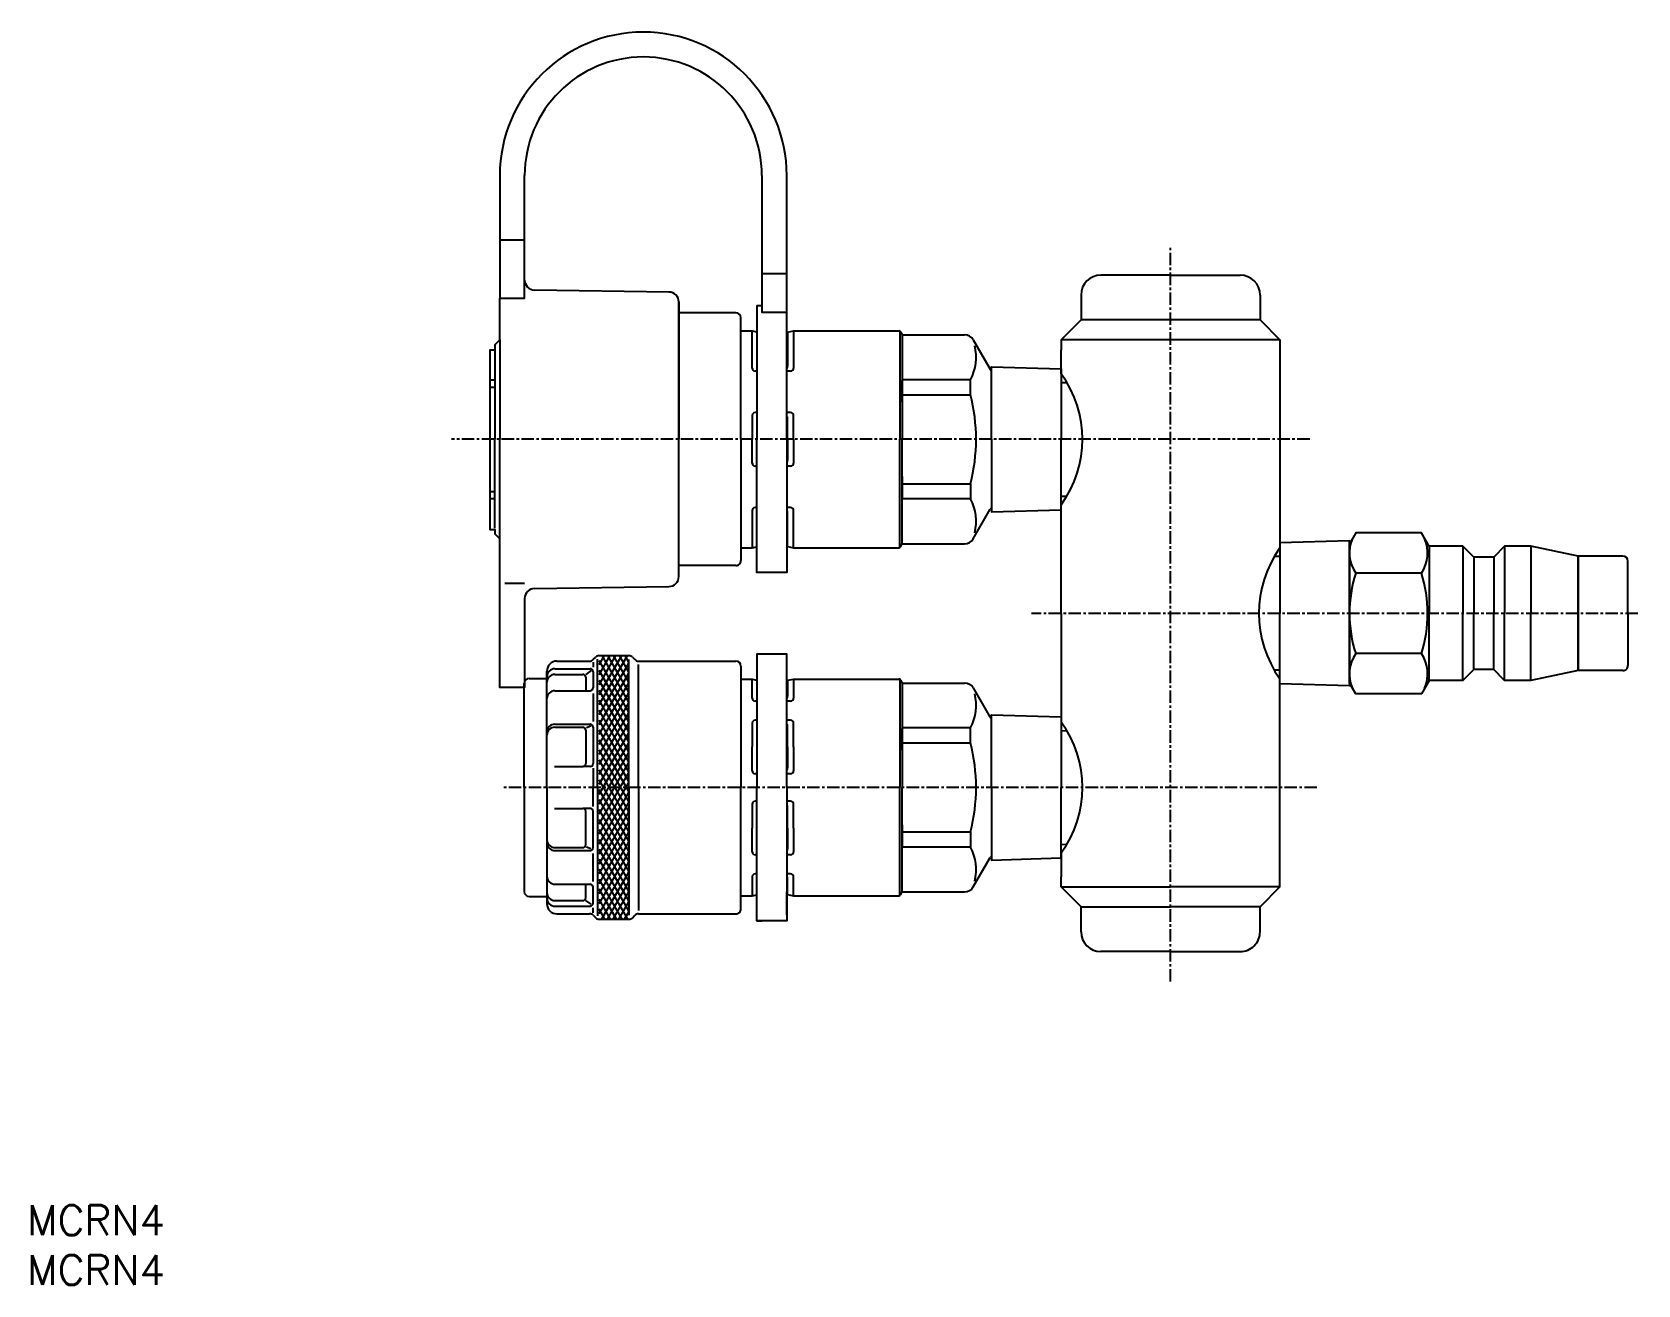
# Model space of a CAD drawing. Extents: x 1 to 162, y 0 to 126.
import ezdxf

# ---------------------------------------------------------------- set-up
doc = ezdxf.new("R2010")
doc.units = 0
doc.linetypes.add('CENTER', pattern=[2, 1.25, -0.25, 0.25, -0.25])
doc.layers.get('0').update_dxf_attribs({"linetype": 'CONTINUOUS'})
doc.layers.add('CENTER', color=1, linetype='CENTER')
doc.styles.get("Standard").update_dxf_attribs({"font": 'txt.shx'})

# ---------------------------------------------------------------- blocks, each defined once
blk = doc.blocks.new('*U6')
at = {"color": 7, "linetype": 'CONTINUOUS'}
blk.add_text('MCRN4', height=3, dxfattribs=at).set_placement((0, 0))
blk = doc.blocks.new('*U7')
at = {"color": 7, "linetype": 'CONTINUOUS'}
blk.add_text('MCRN4', height=3, dxfattribs=at).set_placement((0, 5))

msp = doc.modelspace()

# ---------------------------------------------------------------- linework, layer by layer
at = {"color": 7, "linetype": 'CONTINUOUS'}
for p, q in [((50.041934, 101), (50.041934, 111.5)), ((73.895114, 101.65), (76.395114, 101.65)), ((114.99, 101.500028), (107.99, 101.500028)), ((114.99, 101.500028), (121.99, 101.500028)), ((64.54194, 99.8), (51.041934, 100)), ((65.541934, 98.8), (65.541571, 98.8)), ((71.281622, 97.7), (65.541598, 97.7)), ((71.781622, 85), (71.781622, 97.2)), ((76.395114, 85), (76.395114, 98.399945)), ((123.99, 97.000028), (105.99, 97.000028)), ((72.914729, 92.161445), (72.914729, 95.9)), ((76.481716, 95.772616), (76.481716, 92.361445)), ((77.087934, 95.9), (77.087934, 92.161445)), ((87.769059, 95.8633), (87.769059, 85)), ((88, 95.5), (88, 85)), ((88, 95.5), (88, 85)), ((88, 95.5), (88, 85)), ((47.041934, 93.948906), (47.041934, 85)), ((47.541934, 95), (47.541934, 85)), ((95.150717, 95), (96.861043, 92.037629)), ((125.99, 95.000028), (103.99, 95.000028)), ((103.99, 91.5785), (103.99, 94.000056)), ((46.541934, 90.966328), (47.041934, 90.966328)), ((73.395114, 91.861445), (73.214729, 91.861445)), ((76.787934, 91.861445), (76.395114, 91.861445)), ((88, 88.75), (88, 90.919229)), ((88, 88.75), (88, 90.919229)), ((103.99, 90.7225), (104.563618, 90.704574)), ((46.541934, 90.23483), (47.041934, 90.23483)), ((72.914729, 87.392372), (72.914729, 85)), ((73.395114, 87.692372), (73.214729, 87.692372)), ((76.787934, 87.692372), (76.395114, 87.692372)), ((77.087934, 85), (77.087934, 87.392372)), ((76.481716, 85), (76.481716, 87.092372)), ((47.041934, 76.051094), (47.041934, 85)), ((47.541934, 75), (47.541934, 85)), ((65.541584, 71.199987), (65.541762, 85)), ((71.781622, 85), (71.781622, 72.8)), ((72.914729, 82.607628), (72.914729, 85)), ((72.914729, 82.607628), (72.914729, 85)), ((76.481716, 85), (76.481716, 82.907628)), ((77.087934, 85), (77.087934, 82.607628)), ((77.087934, 85), (77.087934, 82.607628)), ((87.769059, 74.136701), (87.769059, 85)), ((88, 74.5), (88, 85)), ((88, 74.5), (88, 85)), ((88, 74.5), (88, 85)), ((73.395114, 82.307628), (73.214729, 82.307628)), ((73.395114, 82.307628), (73.214729, 82.307628)), ((76.787934, 82.307628), (76.395114, 82.307628)), ((76.787934, 82.307628), (76.395114, 82.307628)), ((88, 81.25), (88, 79.080772)), ((88, 81.25), (88, 79.080772)), ((46.541934, 79.765171), (47.041934, 79.765171)), ((103.99, 79.2775), (104.563618, 79.295427)), ((46.541934, 79.033673), (47.041934, 79.033673)), ((46.541934, 79.033673), (47.041934, 79.033673)), ((72.914729, 77.838557), (72.914729, 74.1)), ((73.395114, 78.138557), (73.214729, 78.138557)), ((76.787934, 78.138557), (76.395114, 78.138557)), ((76.481716, 74.227384), (76.481716, 77.638557)), ((77.087934, 74.1), (77.087934, 77.838557)), ((95.150717, 75), (96.861043, 77.962372)), ((103.99, 67.500028), (103.99, 78.4215)), ((47.541934, 75), (47.041934, 75.5)), ((47.541934, 75), (47.041934, 75.5)), ((132.98, 74.296976), (132.98, 67.500028)), ((125.99, 73.222528), (125.416381, 73.204601)), ((140.98, 74.250028), (140.98, 67.500028)), ((144.38, 74.250028), (144.38, 67.500028)), ((145.48, 73.150028), (145.48, 67.500028)), ((147.48, 73.150028), (147.48, 67.500028)), ((148.58, 74.250028), (148.58, 67.500028)), ((151.215376, 74.250028), (151.215376, 67.500028)), ((160.98, 67.500028), (160.98, 72.750028)), ((71.281622, 72.3), (65.541926, 72.3)), ((140.210447, 71.54148), (133.605214, 71.54148)), ((48.041934, 70.5434), (50.041934, 70.5434)), ((48.041934, 70.5434), (50.041934, 70.5434)), ((51.041934, 70), (64.541584, 70.2)), ((103.99, 67.500028), (103.99, 56.578556)), ((132.98, 60.70308), (132.98, 67.500028)), ((140.98, 60.750028), (140.98, 67.500028)), ((144.38, 60.750028), (144.38, 67.500028)), ((145.48, 61.850028), (145.48, 67.500028)), ((147.48, 61.850028), (147.48, 67.500028)), ((148.58, 60.750028), (148.58, 67.500028)), ((151.215376, 60.750028), (151.215376, 67.500028)), ((160.98, 67.500028), (160.98, 62.250028)), ((56.928069, 62.846447), (57.185176, 63.103554)), ((56.928069, 62.846447), (57.185176, 63.103554)), ((57.535432, 58.327462), (60.378512, 63.25182)), ((57.536224, 59.328833), (59.800959, 63.251469)), ((57.537016, 60.330205), (59.223407, 63.251119)), ((57.537808, 61.331577), (58.645854, 63.250768)), ((57.5386, 62.332949), (58.068301, 63.250417)), ((57.538729, 63.25), (60.524515, 63.25)), ((57.538729, 63.25), (60.524515, 63.25)), ((60.523289, 58.585322), (57.829978, 63.250273)), ((60.523348, 59.585219), (58.407126, 63.250623)), ((60.523407, 60.585116), (58.984274, 63.250973)), ((60.523466, 61.585014), (59.561422, 63.251324)), ((60.523526, 62.584911), (60.13857, 63.251674)), ((60.878069, 63.103554), (61.135176, 62.846447)), ((60.878069, 63.103554), (61.135176, 62.846447)), ((140.210447, 63.458576), (133.605214, 63.458576)), ((52.281622, 50), (52.281622, 61.7)), ((52.281622, 50), (52.281622, 61.7)), ((53.081622, 61.934097), (56.628069, 61.934097)), ((53.081622, 61.934097), (56.628069, 61.934097)), ((53.081622, 61.370281), (55.881622, 61.370281)), ((53.081622, 61.370281), (55.881622, 61.370281)), ((53.281622, 62.7), (56.574515, 62.7)), ((53.281622, 62.7), (56.574515, 62.7)), ((56.741363, 61.742829), (56.181622, 61.370281)), ((56.741363, 61.742829), (56.181622, 61.370281)), ((56.928069, 62.604402), (56.928069, 62.085411)), ((56.928069, 62.604402), (56.928069, 62.085411)), ((56.928069, 61.634097), (56.928069, 60.998523)), ((56.928069, 61.634097), (56.928069, 60.998523)), ((57.35168, 50), (57.35168, 62.897335)), ((57.35168, 50), (57.35168, 62.897335)), ((57.533848, 56.324718), (60.523462, 61.50288)), ((57.53464, 57.32609), (60.523521, 62.502983)), ((60.52317, 56.585527), (57.538144, 61.755744)), ((60.523229, 57.585424), (57.538934, 62.754376)), ((60.524515, 50), (60.524515, 62.853326)), ((60.524515, 50), (60.524515, 62.853326)), ((61.488729, 62.7), (71.281622, 62.7)), ((61.488729, 62.7), (71.281622, 62.7)), ((61.488729, 50), (61.488729, 62.357233)), ((61.488729, 50), (61.488729, 62.357233)), ((71.781622, 62.2), (71.781622, 50)), ((71.781622, 62.2), (71.781622, 50)), ((125.99, 61.777528), (125.416381, 61.795454)), ((50, 50), (50, 60.45)), ((50, 50), (50, 60.45)), ((50.5, 60.95), (52.281622, 60.95)), ((50.5, 60.95), (52.281622, 60.95)), ((52.281622, 50), (52.281622, 61)), ((52.281622, 50), (52.281622, 61)), ((52.281622, 50), (52.281622, 61)), ((52.281622, 50), (52.281622, 61)), ((56.181622, 61.070281), (56.181622, 59.728765)), ((56.181622, 61.070281), (56.181622, 59.728765)), ((56.928069, 60.998523), (56.928069, 60.028765)), ((56.928069, 60.998523), (56.928069, 60.028765)), ((57.533056, 55.323346), (60.523402, 60.502777)), ((60.523051, 54.585733), (57.536564, 59.75848)), ((60.523111, 55.58563), (57.537354, 60.757112)), ((72.914729, 58.982066), (72.914729, 60.9)), ((72.914729, 58.982066), (72.914729, 60.9)), ((76.481716, 60.772616), (76.481716, 59.182066)), ((76.481716, 60.772616), (76.481716, 59.182066)), ((77.087934, 60.9), (77.087934, 58.982066)), ((77.087934, 60.9), (77.087934, 58.982066)), ((87.769059, 60.863355), (87.769059, 50.000056)), ((88, 60.500056), (88, 50.000056)), ((88, 60.500056), (88, 50.000056)), ((88, 60.500056), (88, 50.000056)), ((95.150717, 60.000056), (96.861043, 57.037684)), ((125.99, 50), (125.99, 60.921528)), ((53.081622, 59.728765), (56.628069, 59.728765)), ((53.081622, 59.728765), (56.628069, 59.728765)), ((56.928069, 59.444666), (56.928069, 56.636012)), ((56.928069, 59.444666), (56.928069, 56.636012)), ((57.531472, 53.320603), (60.523284, 58.502572)), ((57.532264, 54.321974), (60.523343, 59.502675)), ((60.522992, 53.585835), (57.535774, 58.759848)), ((73.395114, 58.682066), (73.214729, 58.682066)), ((73.395114, 58.682066), (73.214729, 58.682066)), ((76.787934, 58.682066), (76.395114, 58.682066)), ((76.787934, 58.682066), (76.395114, 58.682066)), ((57.53068, 52.319231), (60.523224, 57.502469)), ((60.522873, 51.586041), (57.534195, 56.762584)), ((60.522933, 52.585938), (57.534985, 57.761216)), ((73.395114, 56.767853), (73.214729, 56.767853)), ((73.395114, 56.767853), (73.214729, 56.767853)), ((76.787934, 56.767853), (76.395114, 56.767853)), ((76.787934, 56.767853), (76.395114, 56.767853)), ((53.081622, 56.35), (56.628069, 56.35)), ((53.081622, 56.35), (56.628069, 56.35)), ((53.081622, 56.05), (55.881622, 56.05)), ((53.081622, 56.05), (55.881622, 56.05)), ((56.181622, 55.75), (56.181622, 52.401143)), ((56.181622, 55.75), (56.181622, 52.401143)), ((56.700664, 56.164544), (56.267709, 55.993166)), ((56.700664, 56.164544), (56.267709, 55.993166)), ((56.928069, 56.05), (56.928069, 52.401143)), ((56.928069, 56.05), (56.928069, 52.401143)), ((57.529096, 50.316487), (60.523106, 55.502264)), ((57.529888, 51.317859), (60.523165, 56.502366)), ((60.522814, 50.586143), (57.533405, 55.763952)), ((72.914729, 56.467853), (72.914729, 54.075481)), ((72.914729, 56.467853), (72.914729, 54.075481)), ((76.481716, 54.075481), (76.481716, 56.167853)), ((76.481716, 54.075481), (76.481716, 56.167853)), ((77.087934, 54.075481), (77.087934, 56.467853)), ((77.087934, 54.075481), (77.087934, 56.467853)), ((88, 53.750056), (88, 55.919284)), ((88, 53.750056), (88, 55.919284)), ((103.99, 55.7225), (104.563618, 55.704574)), ((57.527512, 48.313744), (60.522987, 53.502058)), ((57.528304, 49.315115), (60.523046, 54.502161)), ((60.522696, 48.586349), (57.531825, 53.766688)), ((60.522755, 49.586246), (57.532615, 54.76532)), ((72.914729, 51.683108), (72.914729, 54.075481)), ((72.914729, 51.683108), (72.914729, 54.075481)), ((72.914729, 51.683108), (72.914729, 54.075481)), ((72.914729, 51.683108), (72.914729, 54.075481)), ((76.481716, 54.075481), (76.481716, 51.983108)), ((76.481716, 54.075481), (76.481716, 51.983108)), ((77.087934, 54.075481), (77.087934, 51.683108)), ((77.087934, 54.075481), (77.087934, 51.683108)), ((77.087934, 54.075481), (77.087934, 51.683108)), ((77.087934, 54.075481), (77.087934, 51.683108)), ((53.025621, 52.101143), (55.881622, 52.101143)), ((53.025621, 52.101143), (55.881622, 52.101143)), ((56.628069, 52.101143), (55.881622, 52.101143)), ((56.628069, 52.101143), (55.881622, 52.101143)), ((56.928069, 51.928464), (56.928069, 50)), ((56.928069, 51.928464), (56.928069, 50)), ((57.52672, 47.312372), (60.522928, 52.501955)), ((60.522577, 46.586554), (57.530245, 51.769424)), ((60.522636, 47.586452), (57.531035, 52.768056)), ((57.525136, 45.309628), (60.522809, 50.50175)), ((57.525928, 46.311), (60.522868, 51.501853)), ((60.522518, 45.586657), (57.529456, 50.770793)), ((73.395114, 51.383108), (73.214729, 51.383108)), ((73.395114, 51.383108), (73.214729, 51.383108)), ((73.395114, 51.383108), (73.214729, 51.383108)), ((73.395114, 51.383108), (73.214729, 51.383108)), ((76.787934, 51.383108), (76.395114, 51.383108)), ((76.787934, 51.383108), (76.395114, 51.383108)), ((76.787934, 51.383108), (76.395114, 51.383108)), ((76.787934, 51.383108), (76.395114, 51.383108)), ((50, 50), (50, 39.55)), ((52.281622, 50), (52.281622, 39)), ((52.281622, 50), (52.281622, 39)), ((52.281622, 50), (52.281622, 39)), ((52.281622, 50), (52.281622, 39)), ((52.281622, 50), (52.281622, 38.3)), ((52.281622, 50), (52.281622, 38.3)), ((56.928069, 48.071537), (56.928069, 50)), ((56.928069, 48.071537), (56.928069, 50)), ((57.35168, 50), (57.35168, 37.102665)), ((57.35168, 50), (57.35168, 37.102665)), ((57.523552, 43.306884), (60.52269, 48.501544)), ((57.524344, 44.308256), (60.52275, 49.501647)), ((60.522399, 43.586862), (57.527876, 48.773529)), ((60.522458, 44.58676), (57.528666, 49.772161)), ((60.524515, 50), (60.524515, 37.146674)), ((60.524515, 50), (60.524515, 37.146674)), ((61.488729, 50), (61.488729, 37.642768)), ((61.488729, 50), (61.488729, 37.642768)), ((71.781622, 37.8), (71.781622, 50)), ((71.781622, 37.8), (71.781622, 50)), ((73.395114, 48.616892), (73.214729, 48.616892)), ((73.395114, 48.616892), (73.214729, 48.616892)), ((73.395114, 48.616892), (73.214729, 48.616892)), ((73.395114, 48.616892), (73.214729, 48.616892)), ((76.787934, 48.616892), (76.395114, 48.616892)), ((76.787934, 48.616892), (76.395114, 48.616892)), ((76.787934, 48.616892), (76.395114, 48.616892)), ((76.787934, 48.616892), (76.395114, 48.616892)), ((87.769059, 39.136756), (87.769059, 50.000056)), ((88, 39.500056), (88, 50.000056)), ((88, 39.500056), (88, 50.000056)), ((88, 39.500056), (88, 50.000056)), ((53.025621, 47.898857), (55.881622, 47.898857)), ((53.025621, 47.898857), (55.881622, 47.898857)), ((56.628069, 47.898857), (55.881622, 47.898857)), ((56.628069, 47.898857), (55.881622, 47.898857)), ((56.181622, 44.25), (56.181622, 47.598857)), ((56.181622, 44.25), (56.181622, 47.598857)), ((56.928069, 43.95), (56.928069, 47.598857)), ((56.928069, 43.95), (56.928069, 47.598857)), ((57.52276, 42.305513), (60.522631, 47.501442)), ((60.52234, 42.586965), (57.527086, 47.774897)), ((72.914729, 48.316892), (72.914729, 45.92452)), ((72.914729, 48.316892), (72.914729, 45.92452)), ((72.914729, 48.316892), (72.914729, 45.92452)), ((72.914729, 48.316892), (72.914729, 45.92452)), ((76.481716, 45.92452), (76.481716, 48.016892)), ((76.481716, 45.92452), (76.481716, 48.016892)), ((77.087934, 45.92452), (77.087934, 48.316892)), ((77.087934, 45.92452), (77.087934, 48.316892)), ((77.087934, 45.92452), (77.087934, 48.316892)), ((77.087934, 45.92452), (77.087934, 48.316892)), ((57.521176, 40.302769), (60.522513, 45.501236)), ((57.521968, 41.304141), (60.522572, 46.501339)), ((60.522221, 40.587171), (57.525506, 45.777633)), ((60.52228, 41.587068), (57.526296, 46.776265)), ((72.914729, 43.532148), (72.914729, 45.92452)), ((72.914729, 43.532148), (72.914729, 45.92452)), ((76.481716, 45.92452), (76.481716, 43.832148)), ((76.481716, 45.92452), (76.481716, 43.832148)), ((77.087934, 45.92452), (77.087934, 43.532148)), ((77.087934, 45.92452), (77.087934, 43.532148)), ((88, 46.250056), (88, 44.080827)), ((88, 46.250056), (88, 44.080827)), ((53.081622, 43.95), (55.881622, 43.95)), ((53.081622, 43.95), (55.881622, 43.95)), ((53.081622, 43.65), (56.628069, 43.65)), ((53.081622, 43.65), (56.628069, 43.65)), ((56.700664, 43.835456), (56.267709, 44.006834)), ((56.700664, 43.835456), (56.267709, 44.006834)), ((57.520384, 39.301397), (60.522453, 44.501133)), ((60.522102, 38.587376), (57.523927, 43.780369)), ((60.522162, 39.587273), (57.524717, 44.779001)), ((103.99, 44.2775), (104.563618, 44.295427)), ((56.928069, 40.555335), (56.928069, 43.363988)), ((56.928069, 40.555335), (56.928069, 43.363988)), ((57.5188, 37.298654), (60.522335, 42.500928)), ((57.519592, 38.300025), (60.522394, 43.501031)), ((60.522043, 37.587479), (57.523137, 42.781737)), ((73.395114, 43.232148), (73.214729, 43.232148)), ((73.395114, 43.232148), (73.214729, 43.232148)), ((76.787934, 43.232148), (76.395114, 43.232148)), ((76.787934, 43.232148), (76.395114, 43.232148)), ((95.150717, 40.000056), (96.861043, 42.962427)), ((103.99, 43.421556), (103.99, 41)), ((59.845481, 36.759319), (57.521557, 40.784473)), ((60.426228, 36.753435), (57.522347, 41.783105)), ((57.796751, 36.780078), (60.522275, 41.500825)), ((58.370743, 36.774262), (60.522216, 40.500723)), ((72.914729, 41.017934), (72.914729, 39.1)), ((72.914729, 41.017934), (72.914729, 39.1)), ((73.395114, 41.317934), (73.214729, 41.317934)), ((73.395114, 41.317934), (73.214729, 41.317934)), ((76.787934, 41.317934), (76.395114, 41.317934)), ((76.787934, 41.317934), (76.395114, 41.317934)), ((76.481716, 39.227384), (76.481716, 40.817934)), ((76.481716, 39.227384), (76.481716, 40.817934)), ((77.087934, 39.1), (77.087934, 41.017934)), ((77.087934, 39.1), (77.087934, 41.017934)), ((50.5, 39.05), (52.281622, 39.05)), ((53.081622, 40.271236), (56.628069, 40.271236)), ((53.081622, 40.271236), (56.628069, 40.271236)), ((56.181622, 38.92972), (56.181622, 40.271236)), ((56.181622, 38.92972), (56.181622, 40.271236)), ((56.928069, 39.001478), (56.928069, 39.971236)), ((56.928069, 39.001478), (56.928069, 39.971236)), ((56.928069, 38.365904), (56.928069, 39.001478)), ((56.928069, 38.365904), (56.928069, 39.001478)), ((58.683985, 36.771088), (57.519977, 38.787209)), ((59.264733, 36.765204), (57.520767, 39.785841)), ((58.944736, 36.768446), (60.522157, 39.50062)), ((73.395113, 36.599945), (73.395113, 39.37735)), ((73.395114, 39.1), (73.395114, 39.377351)), ((103.99, 40.000028), (114.99, 40.000028)), ((125.99, 40.000028), (114.99, 40.000028)), ((53.081622, 38.62972), (55.881622, 38.62972)), ((53.081622, 38.62972), (55.881622, 38.62972)), ((53.081622, 38.065904), (56.628069, 38.065904)), ((53.081622, 38.065904), (56.628069, 38.065904)), ((53.281622, 37.3), (56.574515, 37.3)), ((53.281622, 37.3), (56.574515, 37.3)), ((56.741363, 38.257171), (56.181622, 38.62972)), ((56.741363, 38.257171), (56.181622, 38.62972)), ((56.928069, 37.395599), (56.928069, 37.914589)), ((56.928069, 37.395599), (56.928069, 37.914589)), ((56.928069, 37.153554), (57.185176, 36.896447)), ((56.928069, 37.153554), (57.185176, 36.896447)), ((58.103238, 36.776973), (57.519188, 37.788577)), ((59.518728, 36.76263), (60.522097, 38.500517)), ((60.09272, 36.756814), (60.522038, 37.500414)), ((60.878069, 36.896447), (61.135176, 37.153554)), ((60.878069, 36.896447), (61.135176, 37.153554)), ((61.488729, 37.3), (71.281622, 37.3)), ((61.488729, 37.3), (71.281622, 37.3)), ((105.99, 38.000028), (114.99, 38.000028)), ((123.99, 38.000028), (114.99, 38.000028)), ((57.52249, 36.782857), (57.518398, 36.789945)), ((57.538729, 36.75), (60.524515, 36.75)), ((57.538729, 36.75), (60.524515, 36.75)), ((73.395113, 36.599945), (73.895113, 36.599945)), ((114.99, 33.500028), (107.99, 33.500028)), ((114.99, 33.500028), (121.99, 33.500028))]:
    msp.add_line(p, q, dxfattribs=at)
for points in [[(47.541934, 111.5), (47.541934, 99.193453), (50.041934, 99.193453), (50.041934, 101)], [(73.895114, 111.5), (73.895114, 97.793374), (76.395114, 97.793374), (76.395114, 111.5)], [(47.541934, 99.193453), (50.041934, 99.193453), (50.041934, 105), (47.541934, 105)], [(47.041934, 94.5), (47.541934, 95), (47.541934, 99.193453)], [(105.99, 99.500028), (105.99, 97.000028), (103.99, 95.000028), (103.99, 94.000056)], [(123.99, 99.500028), (123.99, 97.000028), (125.99, 95.000028), (125.99, 74.078528)], [(73.895114, 98.399945), (73.395114, 98.399945), (73.395114, 85)], [(71.781622, 95.9), (72.914729, 95.9), (73.395114, 95.799057)], [(76.395114, 95.772616), (76.481716, 95.772616), (77.087934, 95.9), (87.653589, 95.9)], [(87.826794, 95.8), (88, 95.5), (94.284691, 95.5)], [(47.041934, 94.5), (47.041934, 93.948906), (46.541934, 93.948906), (46.541934, 75.918333), (47.041934, 75.918333), (47.041934, 75.5)], [(96.99, 85.000296), (96.99, 92.29702), (103.99, 92.090164), (103.99, 85)], [(88, 89.472136), (94.862042, 89.472136), (94.862042, 90.991174), (88, 90.991174)], [(76.395114, 85), (76.395114, 71.600055), (73.395114, 71.600055), (73.395114, 85)], [(96.99, 84.999705), (96.99, 77.70298), (103.99, 77.909836), (103.99, 85)], [(88, 80.527864), (94.862042, 80.527864), (94.862042, 79.008827), (88, 79.008827)], [(50.041934, 69), (50.041934, 60.055471), (47.540009, 60.055471), (47.541934, 75)], [(87.826794, 74.2), (88, 74.5), (94.284691, 74.5)], [(132.98, 67.500028), (132.98, 74.796752), (125.99, 74.589897), (125.99, 67.499732)], [(160.48, 73.250028), (155.98, 73.250028), (151.215376, 74.250028), (148.58, 74.250028), (147.48, 73.150028), (145.48, 73.150028), (144.38, 74.250028), (141.223404, 74.250028), (140.98, 74.250028), (140.210447, 75.582932), (133.605214, 75.582932), (132.98, 74.500028), (132.98, 74.296976)], [(71.781622, 74.1), (72.914729, 74.1), (73.395114, 74.200943)], [(76.395114, 74.227384), (76.481716, 74.227384), (77.087934, 74.1), (87.653589, 74.1)], [(132.98, 67.499437), (132.98, 60.202713), (125.99, 60.409568), (125.99, 67.499732)], [(76.395113, 49.999997), (76.395113, 63.399945), (73.395113, 63.399945), (73.395113, 50)], [(160.48, 61.750028), (155.98, 61.750028), (151.215376, 60.750028), (148.58, 60.750028), (147.48, 61.850028), (145.48, 61.850028), (144.38, 60.750028), (141.223404, 60.750028), (140.98, 60.750028), (140.210447, 59.417124), (133.605214, 59.417124), (132.98, 60.500028), (132.98, 60.70308)], [(71.781622, 60.900056), (72.914729, 60.900056), (73.395114, 60.799113)], [(76.395114, 60.772671), (76.481716, 60.772671), (77.087934, 60.900056), (87.653589, 60.900056)], [(87.826794, 60.800056), (88, 60.500056), (94.284691, 60.500056)], [(123.99, 35.500028), (123.99, 38.000028), (125.99, 40.000028), (125.99, 58.500028)], [(96.99, 50.000296), (96.99, 57.29702), (103.99, 57.090164), (103.99, 50)], [(88, 54.472192), (94.862042, 54.472192), (94.862042, 55.991229), (88, 55.991229)], [(76.395113, 50.000003), (76.395113, 36.600056), (73.395113, 36.600056), (73.395113, 50)], [(96.99, 49.999705), (96.99, 42.70298), (103.99, 42.909836), (103.99, 50)], [(88, 45.52792), (94.862042, 45.52792), (94.862042, 44.008882), (88, 44.008882)], [(105.99, 35.500028), (105.99, 38.000028), (103.99, 40.000028), (103.99, 41)], [(71.781622, 39.100056), (72.914729, 39.100056), (73.395114, 39.200999)], [(76.395114, 39.22744), (76.481716, 39.22744), (77.087934, 39.100056), (87.653589, 39.100056)], [(87.826794, 39.200056), (88, 39.500056), (94.284691, 39.500056)]]:
    msp.add_lwpolyline(points, dxfattribs=at)
for points in [[(65.541762, 85), (65.54194, 98.799987)], [(155.98, 73.250028), (155.98, 67.500028)], [(155.98, 61.750028), (155.98, 67.500028)], [(76.395114, 39.5), (76.395113, 37.206572)]]:
    msp.add_lwpolyline(points, close=True, dxfattribs=at)
for centre, radius, start, end in [((61.968524, 111.49999), 14.42659, 0.000041, 179.999959), ((61.968524, 111.49999), 11.92659, 0.000049, 179.999951), ((51.041934, 101), 1, 179.999999, 269.999998), ((107.99, 99.500028), 2, 90, 179.999999), ((121.99, 99.500028), 2, 0.000001, 90), ((64.54194, 98.8), 1, 359.999261, 90), ((71.281622, 97.2), 0.5, 0.000001, 90), ((87.653589, 95.7), 0.2, 30.000001, 90), ((94.284691, 94.5), 1, 30.000001, 90), ((90.749247, 93.245587), 4.690145, 331.270812, 14.285193), ((73.214729, 92.161445), 0.3, 179.999999, 269.999998), ((76.181716, 92.361445), 0.3, 315.342814, 0.000001), ((76.787934, 92.161445), 0.3, 269.999998, 0.000001), ((97.294055, 92.287629), 0.5, 209.999999, 232.546906), ((94.919984, 85), 11.204546, 324.046552, 35.95345), ((77.830209, 85), 17.609183, 0.000001, 14.712332), ((73.214729, 87.392372), 0.3, 90, 179.999999), ((76.181716, 87.092372), 0.3, 0.000001, 44.657188), ((76.787934, 87.392372), 0.3, 0.000001, 90), ((77.830209, 85), 17.609183, 345.287669, 0.000001), ((73.214729, 82.607628), 0.3, 179.999999, 269.999998), ((73.214729, 82.607628), 0.3, 179.999999, 269.999998), ((76.181716, 82.907628), 0.3, 315.342814, 0.000001), ((76.787934, 82.607628), 0.3, 269.999998, 0.000001), ((76.787934, 82.607628), 0.3, 269.999998, 0.000001), ((73.214729, 77.838557), 0.3, 90, 179.999999), ((76.181716, 77.638557), 0.3, 0.000001, 44.657188), ((76.787934, 77.838557), 0.3, 0.000001, 90), ((90.749247, 76.754414), 4.690145, 345.714808, 28.72919), ((97.294055, 77.712372), 0.5, 127.453092, 149.999999), ((94.284691, 75.5), 1, 269.999998, 330.000001), ((136.589868, 73.572019), 3.609881, 155.979322, 214.228495), ((137.225794, 73.572019), 3.609881, 325.771505, 24.020678), ((71.281622, 72.8), 0.5, 269.999998, 0.000001), ((87.653589, 74.3), 0.2, 269.999998, 330.000001), ((135.060016, 67.500028), 11.204546, 144.04655, 215.953448), ((160.48, 72.750028), 0.5, 0.000001, 90), ((64.541584, 71.2), 1, 269.999998, 359.999261), ((146.354785, 67.500028), 13.374785, 162.412046, 179.999999), ((127.460877, 67.500028), 13.374785, 0.000001, 17.587954), ((51.041934, 69), 1, 90, 179.999999), ((51.041934, 69), 1, 90, 179.999999), ((146.354785, 67.500028), 13.374785, 179.999999, 197.587953), ((127.460877, 67.500028), 13.374785, 342.412047, 0.000001), ((57.538729, 62.75), 0.5, 90, 135), ((57.538729, 62.75), 0.5, 90, 135), ((60.524515, 62.75), 0.5, 45, 90), ((60.524515, 62.75), 0.5, 45, 90), ((136.589868, 61.428037), 3.609881, 145.771504, 204.020676), ((137.225794, 61.428037), 3.609881, 335.979324, 34.228496), ((53.281622, 61.7), 1, 90, 179.999999), ((53.281622, 61.7), 1, 90, 179.999999), ((53.081622, 61.134097), 0.8, 90, 179.999999), ((53.081622, 61.134097), 0.8, 90, 179.999999), ((53.081622, 60.570281), 0.8, 90, 179.999999), ((53.081622, 60.570281), 0.8, 90, 179.999999), ((55.881622, 61.070281), 0.3, 0.000001, 90), ((55.881622, 61.070281), 0.3, 0.000001, 90), ((56.574515, 63.2), 0.5, 269.999998, 315.000001), ((56.574515, 63.2), 0.5, 269.999998, 315.000001), ((56.628069, 61.634097), 0.3, 0.000001, 90), ((56.628069, 61.634097), 0.3, 0.000001, 90), ((61.488729, 63.2), 0.5, 224.999999, 269.999998), ((61.488729, 63.2), 0.5, 224.999999, 269.999998), ((71.281622, 62.2), 0.5, 0.000001, 90), ((71.281622, 62.2), 0.5, 0.000001, 90), ((160.48, 62.250028), 0.5, 269.999998, 0.000001), ((50.5, 60.45), 0.5, 90, 179.999999), ((50.5, 60.45), 0.5, 90, 179.999999), ((56.628069, 60.028765), 0.3, 269.999998, 0.000001), ((56.628069, 60.028765), 0.3, 269.999998, 0.000001), ((87.653589, 60.700056), 0.2, 30.000001, 90), ((94.284691, 59.500056), 1, 30.000001, 90), ((53.081622, 58.928765), 0.8, 90, 179.999999), ((53.081622, 58.928765), 0.8, 90, 179.999999), ((73.214729, 58.982066), 0.3, 179.999999, 269.999998), ((73.214729, 58.982066), 0.3, 179.999999, 269.999998), ((76.181716, 59.182066), 0.3, 315.342814, 0.000001), ((76.181716, 59.182066), 0.3, 315.342814, 0.000001), ((76.787934, 58.982066), 0.3, 269.999998, 0.000001), ((76.787934, 58.982066), 0.3, 269.999998, 0.000001), ((90.749247, 58.245642), 4.690145, 331.270812, 14.285193), ((73.214729, 56.467853), 0.3, 90, 179.999999), ((73.214729, 56.467853), 0.3, 90, 179.999999), ((76.787934, 56.467853), 0.3, 0.000001, 90), ((76.787934, 56.467853), 0.3, 0.000001, 90), ((97.294055, 57.287684), 0.5, 209.999999, 232.546906), ((94.919984, 50.000056), 11.204546, 324.046552, 35.95345), ((53.081622, 55.55), 0.8, 90, 179.999999), ((53.081622, 55.55), 0.8, 90, 179.999999), ((53.081622, 55.25), 0.8, 90, 179.999999), ((53.081622, 55.25), 0.8, 90, 179.999999), ((55.881622, 55.75), 0.3, 0.000001, 90), ((55.881622, 55.75), 0.3, 0.000001, 90), ((56.628069, 56.05), 0.3, 0.000001, 90), ((56.628069, 56.05), 0.3, 0.000001, 90), ((76.181716, 56.167853), 0.3, 0.000001, 44.657188), ((76.181716, 56.167853), 0.3, 0.000001, 44.657188), ((77.830209, 50.000056), 17.609183, 0.000001, 14.712332), ((55.881622, 52.401143), 0.3, 269.999998, 0.000001), ((55.881622, 52.401143), 0.3, 269.999998, 0.000001), ((56.628069, 52.401143), 0.3, 269.999998, 0.000001), ((56.628069, 52.401143), 0.3, 269.999998, 0.000001), ((73.214729, 51.683108), 0.3, 179.999999, 269.999998), ((73.214729, 51.683108), 0.3, 179.999999, 269.999998), ((73.214729, 51.683108), 0.3, 179.999999, 269.999998), ((73.214729, 51.683108), 0.3, 179.999999, 269.999998), ((76.181716, 51.983108), 0.3, 315.342814, 0.000001), ((76.181716, 51.983108), 0.3, 315.342814, 0.000001), ((76.787934, 51.683108), 0.3, 269.999998, 0.000001), ((76.787934, 51.683108), 0.3, 269.999998, 0.000001), ((76.787934, 51.683108), 0.3, 269.999998, 0.000001), ((76.787934, 51.683108), 0.3, 269.999998, 0.000001), ((73.214729, 48.316892), 0.3, 90, 179.999999), ((73.214729, 48.316892), 0.3, 90, 179.999999), ((73.214729, 48.316892), 0.3, 90, 179.999999), ((73.214729, 48.316892), 0.3, 90, 179.999999), ((76.787934, 48.316892), 0.3, 0.000001, 90), ((76.787934, 48.316892), 0.3, 0.000001, 90), ((76.787934, 48.316892), 0.3, 0.000001, 90), ((76.787934, 48.316892), 0.3, 0.000001, 90), ((77.830209, 50.000056), 17.609183, 345.287669, 0.000001), ((55.881622, 47.598857), 0.3, 0.000001, 90), ((55.881622, 47.598857), 0.3, 0.000001, 90), ((56.628069, 47.598857), 0.3, 0.000001, 90), ((56.628069, 47.598857), 0.3, 0.000001, 90), ((76.181716, 48.016892), 0.3, 0.000001, 44.657188), ((76.181716, 48.016892), 0.3, 0.000001, 44.657188), ((53.081622, 44.75), 0.8, 179.999999, 270.000002), ((53.081622, 44.75), 0.8, 179.999999, 270.000002), ((53.081622, 44.45), 0.8, 179.999999, 270.000002), ((53.081622, 44.45), 0.8, 179.999999, 270.000002), ((55.881622, 44.25), 0.3, 269.999998, 0.000001), ((55.881622, 44.25), 0.3, 269.999998, 0.000001), ((56.628069, 43.95), 0.3, 269.999998, 0.000001), ((56.628069, 43.95), 0.3, 269.999998, 0.000001), ((76.181716, 43.832148), 0.3, 315.342814, 0.000001), ((76.181716, 43.832148), 0.3, 315.342814, 0.000001), ((90.749247, 41.754469), 4.690145, 345.714808, 28.72919), ((73.214729, 43.532148), 0.3, 179.999999, 269.999998), ((73.214729, 43.532148), 0.3, 179.999999, 269.999998), ((76.787934, 43.532148), 0.3, 269.999998, 0.000001), ((76.787934, 43.532148), 0.3, 269.999998, 0.000001), ((97.294055, 42.712427), 0.5, 127.453092, 149.999999), ((53.081622, 41.071236), 0.8, 179.999999, 270.000002), ((53.081622, 41.071236), 0.8, 179.999999, 270.000002), ((73.214729, 41.017934), 0.3, 90, 179.999999), ((73.214729, 41.017934), 0.3, 90, 179.999999), ((76.181716, 40.817934), 0.3, 0.000001, 44.657188), ((76.181716, 40.817934), 0.3, 0.000001, 44.657188), ((76.787934, 41.017934), 0.3, 0.000001, 90), ((76.787934, 41.017934), 0.3, 0.000001, 90), ((50.5, 39.55), 0.5, 179.999999, 269.999998), ((53.081622, 39.42972), 0.8, 179.999999, 269.999998), ((53.081622, 39.42972), 0.8, 179.999999, 269.999998), ((53.081622, 38.865904), 0.8, 179.999999, 270.000002), ((53.081622, 38.865904), 0.8, 179.999999, 270.000002), ((55.881622, 38.92972), 0.3, 269.999998, 0.000001), ((55.881622, 38.92972), 0.3, 269.999998, 0.000001), ((56.628069, 39.971236), 0.3, 0.000001, 90), ((56.628069, 39.971236), 0.3, 0.000001, 90), ((87.653589, 39.300056), 0.2, 269.999998, 330.000001), ((94.284691, 40.500056), 1, 269.999998, 330.000001), ((53.281622, 38.3), 1, 179.999999, 269.999998), ((53.281622, 38.3), 1, 179.999999, 269.999998), ((56.574515, 36.8), 0.5, 45, 90), ((56.574515, 36.8), 0.5, 45, 90), ((56.628069, 38.365904), 0.3, 269.999998, 0.000001), ((56.628069, 38.365904), 0.3, 269.999998, 0.000001), ((61.488729, 36.8), 0.5, 90, 135), ((61.488729, 36.8), 0.5, 90, 135), ((71.281622, 37.8), 0.5, 269.999998, 0.000001), ((71.281622, 37.8), 0.5, 269.999998, 0.000001), ((57.538729, 37.25), 0.5, 224.999999, 269.999998), ((57.538729, 37.25), 0.5, 224.999999, 269.999998), ((60.524515, 37.25), 0.5, 269.999998, 315.000001), ((60.524515, 37.25), 0.5, 269.999998, 315.000001), ((107.99, 35.500028), 2, 179.999999, 269.999998), ((121.99, 35.500028), 2, 269.999998, 0.000001)]:
    msp.add_arc(centre, radius, start, end, dxfattribs=at)
at = {"layer": 'CENTER', "color": 1, "linetype": 'CENTER'}
for p, q in [((114.99, 30.500028), (114.99, 104.500028)), ((128.978988, 85), (42.676716, 85)), ((161.98, 67.500028), (100.99, 67.500028)), ((129.700579, 50), (47.727852, 50))]:
    msp.add_line(p, q, dxfattribs=at)

# ---------------------------------------------------------------- block references
at = {"color": 7, "linetype": 'CONTINUOUS'}
for name in ['*U7', '*U6']:
    msp.add_blockref(name, (0, 0), dxfattribs=at)

doc.saveas('drawing.dxf')
